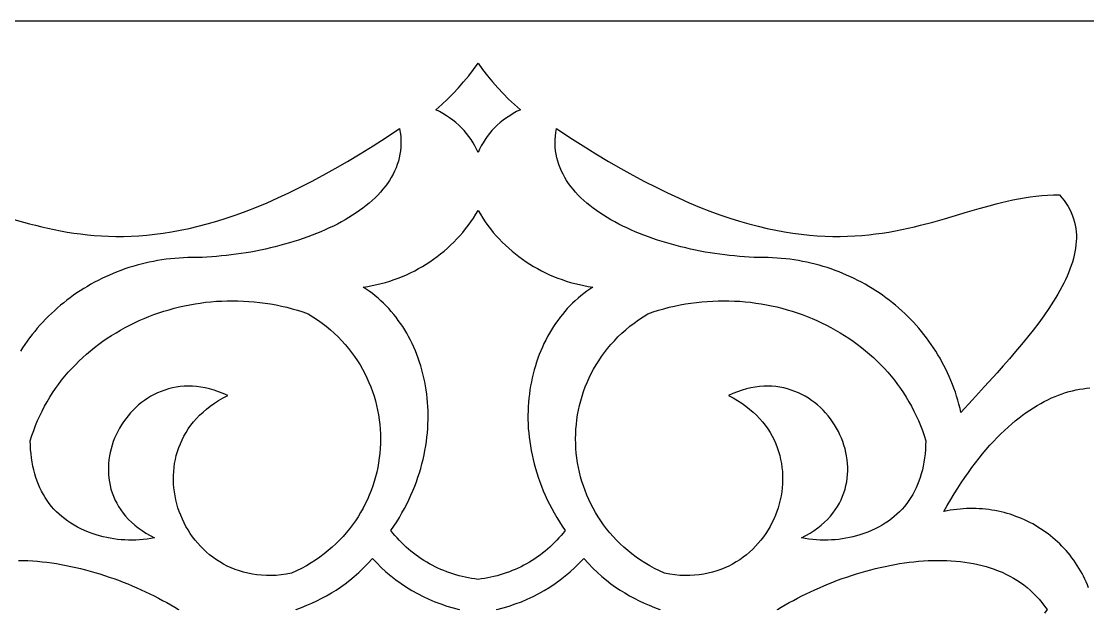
# Model space of a CAD drawing. Extents: x 759 to 1559, y -443 to -303.
# Drawn here: x 1241.5 to 1368.5, y -372.8 to -302.8 of the extents above; entities that cross this region are included whole.
import ezdxf

# ---------------------------------------------------------------- set-up
doc = ezdxf.new("R2010")
doc.units = 0
doc.layers.add('LAYER_2', color=174, linetype='CONTINUOUS')

msp = doc.modelspace()

# ---------------------------------------------------------------- linework, layer by layer
at = {"layer": 'LAYER_2'}
for points in [[(758.95, -442.83), (1558.95, -442.83), (1558.95, -302.83), (758.95, -302.83)], [(1295.88, -307.83), (1296.43, -308.58), (1297, -309.31), (1297.6, -310.03), (1298.22, -310.73), (1298.86, -311.41), (1299.52, -312.08), (1300.21, -312.73), (1300.92, -313.37), (1300.48, -313.58), (1300.06, -313.81), (1299.66, -314.06), (1299.26, -314.32), (1298.89, -314.6), (1298.53, -314.89), (1298.18, -315.19), (1297.86, -315.51), (1297.54, -315.84), (1297.25, -316.18), (1296.98, -316.53), (1296.72, -316.89), (1296.48, -317.27), (1296.26, -317.65), (1296.06, -318.04), (1295.88, -318.44), (1295.7, -318.04), (1295.5, -317.65), (1295.29, -317.27), (1295.05, -316.89), (1294.79, -316.53), (1294.52, -316.18), (1294.22, -315.84), (1293.91, -315.51), (1293.58, -315.19), (1293.24, -314.89), (1292.88, -314.6), (1292.5, -314.32), (1292.11, -314.06), (1291.7, -313.81), (1291.28, -313.58), (1290.85, -313.37), (1291.56, -312.73), (1292.24, -312.08), (1292.91, -311.41), (1293.55, -310.73), (1294.17, -310.03), (1294.77, -309.31), (1295.34, -308.58)], [(1305.22, -315.59), (1306.82, -316.65), (1308.38, -317.65), (1309.91, -318.6), (1311.41, -319.5), (1312.88, -320.34), (1314.31, -321.14), (1315.71, -321.89), (1317.08, -322.58), (1318.42, -323.24), (1319.73, -323.84), (1321.01, -324.41), (1322.26, -324.93), (1323.49, -325.41), (1324.68, -325.84), (1325.86, -326.24), (1327, -326.6), (1328.12, -326.93), (1329.22, -327.22), (1330.29, -327.47), (1331.34, -327.69), (1332.37, -327.88), (1333.38, -328.04), (1334.36, -328.17), (1335.33, -328.28), (1336.27, -328.35), (1337.2, -328.4), (1338.11, -328.43), (1339, -328.43), (1339.87, -328.41), (1340.73, -328.37), (1341.57, -328.31), (1342.4, -328.23), (1343.21, -328.13), (1344.01, -328.02), (1344.8, -327.9), (1345.57, -327.76), (1346.34, -327.61), (1347.09, -327.45), (1347.83, -327.28), (1348.57, -327.1), (1350.01, -326.72), (1351.42, -326.32), (1354.17, -325.51), (1355.53, -325.11), (1356.88, -324.74), (1357.55, -324.56), (1358.22, -324.39), (1358.89, -324.24), (1359.57, -324.09), (1360.24, -323.96), (1360.92, -323.84), (1361.61, -323.73), (1362.29, -323.65), (1362.99, -323.57), (1363.68, -323.52), (1364.39, -323.49), (1365.1, -323.48), (1365.39, -323.82), (1365.67, -324.16), (1365.92, -324.51), (1366.14, -324.87), (1366.34, -325.23), (1366.51, -325.59), (1366.66, -325.96), (1366.79, -326.33), (1366.9, -326.71), (1366.99, -327.09), (1367.05, -327.47), (1367.09, -327.86), (1367.12, -328.25), (1367.12, -328.64), (1367.11, -329.04), (1367.07, -329.44), (1367.02, -329.85), (1366.95, -330.25), (1366.86, -330.66), (1366.76, -331.07), (1366.64, -331.48), (1366.51, -331.9), (1366.35, -332.32), (1366.19, -332.74), (1366.01, -333.16), (1365.82, -333.58), (1365.61, -334), (1365.39, -334.43), (1365.16, -334.85), (1364.92, -335.28), (1364.67, -335.71), (1364.4, -336.14), (1364.13, -336.57), (1363.85, -337), (1363.25, -337.86), (1362.63, -338.72), (1361.97, -339.58), (1361.29, -340.43), (1360.59, -341.29), (1359.88, -342.13), (1359.15, -342.98), (1358.42, -343.81), (1357.68, -344.64), (1356.2, -346.27), (1354.76, -347.85), (1353.38, -349.37), (1353.27, -348.88), (1353.14, -348.39), (1353.01, -347.91), (1352.86, -347.43), (1352.71, -346.96), (1352.54, -346.49), (1352.37, -346.03), (1352.19, -345.57), (1351.99, -345.11), (1351.79, -344.66), (1351.58, -344.22), (1351.35, -343.78), (1351.12, -343.35), (1350.89, -342.92), (1350.64, -342.5), (1350.38, -342.09), (1350.12, -341.68), (1349.84, -341.27), (1349.56, -340.88), (1349.27, -340.49), (1348.97, -340.1), (1348.67, -339.72), (1348.36, -339.35), (1348.03, -338.98), (1347.71, -338.63), (1347.37, -338.27), (1347.03, -337.93), (1346.68, -337.59), (1346.32, -337.26), (1345.96, -336.94), (1345.59, -336.62), (1345.21, -336.31), (1344.83, -336.01), (1344.44, -335.72), (1344.04, -335.43), (1343.64, -335.15), (1343.23, -334.88), (1342.82, -334.62), (1342.4, -334.37), (1341.98, -334.12), (1341.55, -333.88), (1341.11, -333.65), (1340.67, -333.43), (1340.22, -333.22), (1339.77, -333.02), (1339.32, -332.82), (1338.86, -332.64), (1338.39, -332.46), (1337.92, -332.29), (1337.45, -332.14), (1336.97, -331.99), (1336.49, -331.85), (1336.01, -331.72), (1335.52, -331.6), (1335.02, -331.49), (1334.53, -331.39), (1334.03, -331.3), (1333.52, -331.22), (1333.02, -331.15), (1332.51, -331.09), (1331.99, -331.04), (1331.48, -331), (1330.96, -330.97), (1330.44, -330.95), (1329.88, -330.95), (1329.31, -330.94), (1328.74, -330.92), (1328.17, -330.89), (1327.59, -330.85), (1327.01, -330.81), (1326.43, -330.75), (1325.84, -330.69), (1325.26, -330.63), (1324.68, -330.55), (1324.09, -330.47), (1323.51, -330.37), (1322.92, -330.28), (1322.34, -330.17), (1321.76, -330.05), (1321.19, -329.93), (1320.61, -329.8), (1320.04, -329.66), (1319.47, -329.52), (1318.91, -329.36), (1318.35, -329.2), (1317.79, -329.04), (1317.24, -328.86), (1316.7, -328.68), (1316.16, -328.49), (1315.64, -328.29), (1315.11, -328.08), (1314.6, -327.87), (1314.09, -327.65), (1313.6, -327.42), (1313.11, -327.19), (1312.63, -326.95), (1312.16, -326.7), (1311.7, -326.44), (1311.26, -326.18), (1310.82, -325.91), (1310.4, -325.63), (1309.99, -325.35), (1309.59, -325.06), (1309.21, -324.76), (1308.84, -324.45), (1308.48, -324.14), (1308.14, -323.82), (1307.81, -323.5), (1307.5, -323.16), (1307.21, -322.82), (1306.93, -322.48), (1306.67, -322.13), (1306.43, -321.77), (1306.21, -321.4), (1306, -321.03), (1305.81, -320.65), (1305.65, -320.26), (1305.5, -319.87), (1305.37, -319.47), (1305.26, -319.06), (1305.18, -318.65), (1305.11, -318.23), (1305.07, -317.81), (1305.05, -317.38), (1305.06, -316.94), (1305.09, -316.5), (1305.14, -316.05)], [(1295.88, -325.34), (1296.16, -325.79), (1296.44, -326.24), (1296.74, -326.68), (1297.05, -327.11), (1297.37, -327.53), (1297.7, -327.94), (1298.04, -328.34), (1298.4, -328.73), (1298.77, -329.1), (1299.14, -329.47), (1299.53, -329.83), (1299.93, -330.17), (1300.33, -330.51), (1300.75, -330.83), (1301.18, -331.14), (1301.61, -331.44), (1302.05, -331.73), (1302.5, -332), (1302.96, -332.26), (1303.43, -332.51), (1303.91, -332.75), (1304.39, -332.98), (1304.88, -333.19), (1305.37, -333.38), (1305.88, -333.57), (1306.38, -333.74), (1306.9, -333.89), (1307.42, -334.04), (1307.95, -334.16), (1308.48, -334.28), (1309.01, -334.38), (1309.55, -334.46), (1309.19, -334.7), (1308.82, -334.95), (1308.47, -335.22), (1308.12, -335.49), (1307.79, -335.78), (1307.46, -336.07), (1307.13, -336.38), (1306.82, -336.69), (1306.51, -337.02), (1306.22, -337.35), (1305.93, -337.7), (1305.65, -338.05), (1305.38, -338.41), (1305.11, -338.78), (1304.86, -339.16), (1304.62, -339.55), (1304.38, -339.95), (1304.15, -340.35), (1303.94, -340.76), (1303.73, -341.18), (1303.54, -341.61), (1303.35, -342.04), (1303.17, -342.48), (1303.01, -342.92), (1302.85, -343.37), (1302.71, -343.83), (1302.57, -344.29), (1302.45, -344.76), (1302.33, -345.24), (1302.23, -345.72), (1302.14, -346.2), (1302.06, -346.69), (1301.99, -347.18), (1301.94, -347.68), (1301.89, -348.18), (1301.86, -348.68), (1301.84, -349.19), (1301.83, -349.7), (1301.83, -350.22), (1301.85, -350.74), (1301.87, -351.26), (1301.92, -351.78), (1301.97, -352.3), (1302.03, -352.83), (1302.11, -353.36), (1302.21, -353.89), (1302.31, -354.42), (1302.43, -354.95), (1302.56, -355.48), (1302.71, -356.02), (1302.87, -356.55), (1303.04, -357.08), (1303.23, -357.62), (1303.43, -358.15), (1303.65, -358.68), (1303.88, -359.22), (1304.12, -359.75), (1304.38, -360.28), (1304.66, -360.8), (1304.95, -361.33), (1305.25, -361.86), (1305.57, -362.38), (1305.91, -362.9), (1306.26, -363.42), (1306.02, -363.72), (1305.77, -364.01), (1305.52, -364.3), (1305.26, -364.58), (1305, -364.86), (1304.72, -365.12), (1304.44, -365.38), (1304.16, -365.63), (1303.87, -365.88), (1303.57, -366.11), (1303.27, -366.34), (1302.96, -366.56), (1302.64, -366.78), (1302.33, -366.98), (1302, -367.18), (1301.67, -367.37), (1301.34, -367.55), (1301, -367.72), (1300.66, -367.89), (1300.31, -368.04), (1299.96, -368.19), (1299.61, -368.33), (1299.25, -368.46), (1298.89, -368.58), (1298.52, -368.69), (1298.15, -368.8), (1297.78, -368.89), (1297.41, -368.98), (1297.03, -369.06), (1296.65, -369.12), (1296.27, -369.18), (1295.88, -369.23), (1295.5, -369.18), (1295.12, -369.12), (1294.74, -369.06), (1294.36, -368.98), (1293.99, -368.89), (1293.62, -368.8), (1293.25, -368.69), (1292.88, -368.58), (1292.52, -368.46), (1292.16, -368.33), (1291.81, -368.19), (1291.46, -368.04), (1291.11, -367.89), (1290.77, -367.72), (1290.43, -367.55), (1290.09, -367.37), (1289.77, -367.18), (1289.44, -366.98), (1289.12, -366.78), (1288.81, -366.56), (1288.5, -366.34), (1288.2, -366.11), (1287.9, -365.88), (1287.61, -365.63), (1287.32, -365.38), (1287.04, -365.12), (1286.77, -364.86), (1286.51, -364.58), (1286.25, -364.3), (1285.99, -364.01), (1285.75, -363.72), (1285.51, -363.42), (1285.86, -362.9), (1286.2, -362.38), (1286.52, -361.86), (1286.82, -361.33), (1287.11, -360.8), (1287.39, -360.28), (1287.64, -359.75), (1287.89, -359.22), (1288.12, -358.68), (1288.34, -358.15), (1288.54, -357.62), (1288.73, -357.08), (1288.9, -356.55), (1289.06, -356.02), (1289.21, -355.48), (1289.34, -354.95), (1289.46, -354.42), (1289.56, -353.89), (1289.65, -353.36), (1289.73, -352.83), (1289.8, -352.3), (1289.85, -351.78), (1289.89, -351.26), (1289.92, -350.74), (1289.94, -350.22), (1289.94, -349.7), (1289.93, -349.19), (1289.91, -348.68), (1289.88, -348.18), (1289.83, -347.68), (1289.77, -347.18), (1289.71, -346.69), (1289.63, -346.2), (1289.54, -345.72), (1289.43, -345.24), (1289.32, -344.76), (1289.2, -344.29), (1289.06, -343.83), (1288.92, -343.37), (1288.76, -342.92), (1288.59, -342.48), (1288.42, -342.04), (1288.23, -341.61), (1288.04, -341.18), (1287.83, -340.76), (1287.61, -340.35), (1287.39, -339.95), (1287.15, -339.55), (1286.91, -339.16), (1286.65, -338.78), (1286.39, -338.41), (1286.12, -338.05), (1285.84, -337.7), (1285.55, -337.35), (1285.25, -337.02), (1284.95, -336.69), (1284.63, -336.38), (1284.31, -336.07), (1283.98, -335.78), (1283.64, -335.49), (1283.3, -335.22), (1282.94, -334.95), (1282.58, -334.7), (1282.21, -334.46), (1282.75, -334.38), (1283.29, -334.28), (1283.82, -334.16), (1284.35, -334.04), (1284.87, -333.89), (1285.38, -333.74), (1285.89, -333.57), (1286.39, -333.38), (1286.89, -333.19), (1287.38, -332.98), (1287.86, -332.75), (1288.34, -332.51), (1288.8, -332.26), (1289.26, -332), (1289.71, -331.73), (1290.16, -331.44), (1290.59, -331.14), (1291.02, -330.83), (1291.43, -330.51), (1291.84, -330.17), (1292.24, -329.83), (1292.62, -329.47), (1293, -329.1), (1293.37, -328.73), (1293.72, -328.34), (1294.07, -327.94), (1294.4, -327.53), (1294.72, -327.11), (1295.03, -326.68), (1295.33, -326.24), (1295.61, -325.79)], [(1242.58, -352.73), (1242.77, -352.12), (1242.98, -351.51), (1243.21, -350.92), (1243.45, -350.33), (1243.71, -349.76), (1243.98, -349.2), (1244.27, -348.64), (1244.58, -348.1), (1244.89, -347.56), (1245.23, -347.04), (1245.58, -346.53), (1245.94, -346.03), (1246.31, -345.54), (1246.7, -345.06), (1247.1, -344.59), (1247.51, -344.13), (1247.94, -343.69), (1248.37, -343.25), (1248.82, -342.83), (1249.28, -342.42), (1249.75, -342.02), (1250.23, -341.63), (1250.72, -341.26), (1251.22, -340.89), (1251.73, -340.54), (1252.25, -340.2), (1252.78, -339.88), (1253.32, -339.56), (1253.86, -339.26), (1254.42, -338.97), (1254.98, -338.7), (1255.55, -338.43), (1256.12, -338.18), (1256.7, -337.95), (1257.29, -337.73), (1257.89, -337.52), (1258.49, -337.32), (1259.09, -337.14), (1259.7, -336.97), (1260.32, -336.82), (1260.94, -336.68), (1261.56, -336.55), (1262.19, -336.44), (1262.82, -336.35), (1263.45, -336.26), (1264.09, -336.2), (1264.73, -336.14), (1265.37, -336.11), (1266.01, -336.08), (1266.66, -336.08), (1267.3, -336.09), (1267.95, -336.11), (1268.6, -336.15), (1269.24, -336.2), (1269.89, -336.27), (1270.54, -336.36), (1271.18, -336.46), (1271.83, -336.58), (1272.47, -336.71), (1273.12, -336.86), (1273.76, -337.03), (1274.39, -337.21), (1275.03, -337.41), (1275.66, -337.63), (1276.23, -337.98), (1276.78, -338.35), (1277.31, -338.73), (1277.82, -339.12), (1278.3, -339.53), (1278.77, -339.95), (1279.22, -340.39), (1279.66, -340.83), (1280.07, -341.29), (1280.46, -341.75), (1280.83, -342.23), (1281.18, -342.71), (1281.52, -343.21), (1281.83, -343.71), (1282.13, -344.22), (1282.4, -344.74), (1282.66, -345.27), (1282.9, -345.8), (1283.12, -346.34), (1283.32, -346.88), (1283.5, -347.43), (1283.66, -347.98), (1283.8, -348.54), (1283.92, -349.1), (1284.03, -349.66), (1284.11, -350.23), (1284.18, -350.8), (1284.23, -351.36), (1284.26, -351.93), (1284.27, -352.51), (1284.26, -353.08), (1284.23, -353.65), (1284.19, -354.21), (1284.12, -354.78), (1284.04, -355.35), (1283.94, -355.91), (1283.82, -356.47), (1283.68, -357.02), (1283.52, -357.57), (1283.34, -358.12), (1283.15, -358.66), (1282.94, -359.2), (1282.71, -359.73), (1282.46, -360.25), (1282.19, -360.76), (1281.9, -361.27), (1281.6, -361.77), (1281.28, -362.26), (1280.94, -362.74), (1280.58, -363.22), (1280.2, -363.68), (1279.81, -364.13), (1279.39, -364.57), (1278.96, -364.99), (1278.52, -365.41), (1278.05, -365.81), (1277.56, -366.2), (1277.06, -366.58), (1276.54, -366.94), (1276, -367.28), (1275.45, -367.61), (1274.88, -367.93), (1274.28, -368.23), (1273.68, -368.51), (1273.05, -368.62), (1272.44, -368.7), (1271.85, -368.75), (1271.26, -368.77), (1270.68, -368.77), (1270.11, -368.74), (1269.56, -368.69), (1269.02, -368.61), (1268.49, -368.5), (1267.97, -368.37), (1267.47, -368.22), (1266.98, -368.05), (1266.5, -367.86), (1266.03, -367.65), (1265.58, -367.41), (1265.15, -367.16), (1264.73, -366.89), (1264.32, -366.6), (1263.93, -366.3), (1263.55, -365.98), (1263.19, -365.64), (1262.84, -365.29), (1262.51, -364.93), (1262.2, -364.55), (1261.9, -364.16), (1261.62, -363.76), (1261.36, -363.35), (1261.11, -362.93), (1260.89, -362.5), (1260.68, -362.06), (1260.48, -361.61), (1260.31, -361.16), (1260.16, -360.7), (1260.02, -360.23), (1259.9, -359.76), (1259.81, -359.29), (1259.73, -358.81), (1259.67, -358.33), (1259.63, -357.85), (1259.62, -357.36), (1259.62, -356.88), (1259.65, -356.4), (1259.69, -355.92), (1259.76, -355.44), (1259.85, -354.96), (1259.96, -354.48), (1260.1, -354.01), (1260.26, -353.55), (1260.44, -353.09), (1260.64, -352.63), (1260.87, -352.19), (1261.12, -351.75), (1261.39, -351.32), (1261.69, -350.9), (1262.02, -350.49), (1262.36, -350.09), (1262.74, -349.7), (1263.14, -349.32), (1263.56, -348.96), (1264.01, -348.61), (1264.49, -348.28), (1264.99, -347.96), (1265.52, -347.65), (1266.08, -347.37), (1265.53, -347.12), (1264.99, -346.91), (1264.46, -346.72), (1263.93, -346.57), (1263.41, -346.45), (1262.89, -346.36), (1262.38, -346.29), (1261.88, -346.25), (1261.38, -346.24), (1260.9, -346.26), (1260.42, -346.3), (1259.95, -346.36), (1259.49, -346.45), (1259.04, -346.57), (1258.59, -346.7), (1258.16, -346.86), (1257.74, -347.03), (1257.33, -347.23), (1256.93, -347.44), (1256.55, -347.68), (1256.17, -347.93), (1255.81, -348.19), (1255.47, -348.48), (1255.13, -348.78), (1254.81, -349.09), (1254.5, -349.42), (1254.21, -349.76), (1253.94, -350.11), (1253.67, -350.47), (1253.43, -350.84), (1253.2, -351.23), (1252.99, -351.62), (1252.79, -352.02), (1252.62, -352.43), (1252.46, -352.84), (1252.31, -353.26), (1252.19, -353.69), (1252.09, -354.12), (1252, -354.55), (1251.94, -354.99), (1251.89, -355.43), (1251.87, -355.87), (1251.87, -356.31), (1251.89, -356.75), (1251.93, -357.19), (1251.99, -357.62), (1252.08, -358.06), (1252.18, -358.49), (1252.32, -358.92), (1252.47, -359.34), (1252.65, -359.75), (1252.86, -360.16), (1253.09, -360.56), (1253.34, -360.96), (1253.62, -361.34), (1253.93, -361.72), (1254.27, -362.09), (1254.63, -362.44), (1255.01, -362.78), (1255.43, -363.11), (1255.88, -363.43), (1256.35, -363.73), (1256.85, -364.02), (1257.38, -364.29), (1256.93, -364.37), (1256.48, -364.44), (1256.03, -364.49), (1255.59, -364.53), (1255.14, -364.55), (1254.7, -364.56), (1254.26, -364.56), (1253.82, -364.54), (1253.38, -364.51), (1252.95, -364.47), (1252.52, -364.41), (1252.09, -364.34), (1251.67, -364.26), (1251.25, -364.17), (1250.83, -364.06), (1250.42, -363.94), (1249.95, -363.78), (1249.49, -363.61), (1249.04, -363.42), (1248.61, -363.22), (1248.19, -363.01), (1247.79, -362.78), (1247.4, -362.55), (1247.03, -362.3), (1246.67, -362.04), (1246.33, -361.76), (1246, -361.48), (1245.69, -361.18), (1245.39, -360.87), (1245.11, -360.54), (1244.84, -360.21), (1244.59, -359.86), (1244.35, -359.5), (1244.13, -359.13), (1243.92, -358.75), (1243.73, -358.35), (1243.55, -357.95), (1243.39, -357.53), (1243.24, -357.1), (1243.11, -356.66), (1242.99, -356.21), (1242.89, -355.75), (1242.8, -355.27), (1242.73, -354.78), (1242.67, -354.29), (1242.62, -353.78), (1242.59, -353.26)], [(1316.11, -337.63), (1316.74, -337.41), (1317.37, -337.21), (1318.01, -337.03), (1318.65, -336.86), (1319.29, -336.71), (1319.94, -336.58), (1320.58, -336.46), (1321.23, -336.36), (1321.88, -336.27), (1322.52, -336.2), (1323.17, -336.15), (1323.82, -336.11), (1324.47, -336.09), (1325.11, -336.08), (1325.76, -336.08), (1326.4, -336.11), (1327.04, -336.14), (1327.68, -336.2), (1328.32, -336.26), (1328.95, -336.35), (1329.58, -336.44), (1330.21, -336.55), (1330.83, -336.68), (1331.45, -336.82), (1332.07, -336.97), (1332.68, -337.14), (1333.28, -337.32), (1333.88, -337.52), (1334.48, -337.73), (1335.06, -337.95), (1335.65, -338.18), (1336.22, -338.43), (1336.79, -338.7), (1337.35, -338.97), (1337.9, -339.26), (1338.45, -339.56), (1338.98, -339.88), (1339.51, -340.2), (1340.03, -340.54), (1340.54, -340.89), (1341.04, -341.26), (1341.53, -341.63), (1342.02, -342.02), (1342.49, -342.42), (1342.95, -342.83), (1343.39, -343.25), (1343.83, -343.69), (1344.26, -344.13), (1344.67, -344.59), (1345.07, -345.06), (1345.46, -345.54), (1345.83, -346.03), (1346.19, -346.53), (1346.54, -347.04), (1346.87, -347.56), (1347.19, -348.1), (1347.5, -348.64), (1347.78, -349.2), (1348.06, -349.76), (1348.32, -350.33), (1348.56, -350.92), (1348.79, -351.51), (1349, -352.12), (1349.19, -352.73), (1349.17, -353.26), (1349.14, -353.78), (1349.1, -354.29), (1349.04, -354.78), (1348.97, -355.27), (1348.88, -355.75), (1348.78, -356.21), (1348.66, -356.66), (1348.52, -357.1), (1348.38, -357.53), (1348.21, -357.95), (1348.04, -358.35), (1347.84, -358.75), (1347.64, -359.13), (1347.41, -359.5), (1347.17, -359.86), (1346.92, -360.21), (1346.66, -360.54), (1346.37, -360.87), (1346.08, -361.18), (1345.76, -361.48), (1345.44, -361.76), (1345.09, -362.04), (1344.74, -362.3), (1344.37, -362.55), (1343.98, -362.78), (1343.58, -363.01), (1343.16, -363.22), (1342.73, -363.42), (1342.28, -363.61), (1341.82, -363.78), (1341.34, -363.94), (1340.93, -364.06), (1340.52, -364.17), (1340.1, -364.26), (1339.68, -364.34), (1339.25, -364.41), (1338.82, -364.47), (1338.39, -364.51), (1337.95, -364.54), (1337.51, -364.56), (1337.07, -364.56), (1336.62, -364.55), (1336.18, -364.53), (1335.73, -364.49), (1335.28, -364.44), (1334.84, -364.37), (1334.39, -364.29), (1334.92, -364.02), (1335.42, -363.73), (1335.89, -363.43), (1336.34, -363.11), (1336.75, -362.78), (1337.14, -362.44), (1337.5, -362.09), (1337.84, -361.72), (1338.14, -361.34), (1338.42, -360.96), (1338.68, -360.56), (1338.91, -360.16), (1339.11, -359.75), (1339.29, -359.34), (1339.45, -358.92), (1339.58, -358.49), (1339.69, -358.06), (1339.78, -357.62), (1339.84, -357.19), (1339.88, -356.75), (1339.9, -356.31), (1339.9, -355.87), (1339.87, -355.43), (1339.83, -354.99), (1339.76, -354.55), (1339.68, -354.12), (1339.58, -353.69), (1339.45, -353.26), (1339.31, -352.84), (1339.15, -352.43), (1338.97, -352.02), (1338.78, -351.62), (1338.57, -351.23), (1338.34, -350.84), (1338.09, -350.47), (1337.83, -350.11), (1337.55, -349.76), (1337.26, -349.42), (1336.96, -349.09), (1336.64, -348.78), (1336.3, -348.48), (1335.95, -348.19), (1335.59, -347.93), (1335.22, -347.68), (1334.83, -347.44), (1334.43, -347.23), (1334.02, -347.03), (1333.6, -346.86), (1333.17, -346.7), (1332.73, -346.57), (1332.28, -346.45), (1331.82, -346.36), (1331.35, -346.3), (1330.87, -346.26), (1330.38, -346.24), (1329.89, -346.25), (1329.39, -346.29), (1328.88, -346.36), (1328.36, -346.45), (1327.84, -346.57), (1327.31, -346.72), (1326.77, -346.91), (1326.23, -347.12), (1325.69, -347.37), (1326.25, -347.65), (1326.78, -347.96), (1327.28, -348.28), (1327.76, -348.61), (1328.21, -348.96), (1328.63, -349.32), (1329.03, -349.7), (1329.4, -350.09), (1329.75, -350.49), (1330.07, -350.9), (1330.37, -351.32), (1330.65, -351.75), (1330.9, -352.19), (1331.13, -352.63), (1331.33, -353.09), (1331.51, -353.55), (1331.67, -354.01), (1331.8, -354.48), (1331.91, -354.96), (1332.01, -355.44), (1332.07, -355.92), (1332.12, -356.4), (1332.15, -356.88), (1332.15, -357.36), (1332.13, -357.85), (1332.1, -358.33), (1332.04, -358.81), (1331.96, -359.29), (1331.86, -359.76), (1331.75, -360.23), (1331.61, -360.7), (1331.46, -361.16), (1331.28, -361.61), (1331.09, -362.06), (1330.88, -362.5), (1330.65, -362.93), (1330.41, -363.35), (1330.14, -363.76), (1329.86, -364.16), (1329.57, -364.55), (1329.25, -364.93), (1328.92, -365.29), (1328.58, -365.64), (1328.22, -365.98), (1327.84, -366.3), (1327.45, -366.6), (1327.04, -366.89), (1326.62, -367.16), (1326.18, -367.41), (1325.73, -367.65), (1325.27, -367.86), (1324.79, -368.05), (1324.3, -368.22), (1323.8, -368.37), (1323.28, -368.5), (1322.75, -368.61), (1322.21, -368.69), (1321.65, -368.74), (1321.09, -368.77), (1320.51, -368.77), (1319.92, -368.75), (1319.32, -368.7), (1318.71, -368.62), (1318.09, -368.51), (1317.48, -368.23), (1316.89, -367.93), (1316.32, -367.61), (1315.76, -367.28), (1315.23, -366.94), (1314.7, -366.58), (1314.2, -366.2), (1313.72, -365.81), (1313.25, -365.41), (1312.8, -364.99), (1312.37, -364.57), (1311.96, -364.13), (1311.57, -363.68), (1311.19, -363.22), (1310.83, -362.74), (1310.49, -362.26), (1310.17, -361.77), (1309.86, -361.27), (1309.58, -360.76), (1309.31, -360.25), (1309.06, -359.73), (1308.83, -359.2), (1308.62, -358.66), (1308.42, -358.12), (1308.25, -357.57), (1308.09, -357.02), (1307.95, -356.47), (1307.83, -355.91), (1307.73, -355.35), (1307.65, -354.78), (1307.58, -354.21), (1307.54, -353.65), (1307.51, -353.08), (1307.5, -352.51), (1307.51, -351.93), (1307.54, -351.36), (1307.59, -350.8), (1307.65, -350.23), (1307.74, -349.66), (1307.84, -349.1), (1307.97, -348.54), (1308.11, -347.98), (1308.27, -347.43), (1308.45, -346.88), (1308.65, -346.34), (1308.87, -345.8), (1309.11, -345.27), (1309.36, -344.74), (1309.64, -344.22), (1309.93, -343.71), (1310.25, -343.21), (1310.58, -342.71), (1310.94, -342.23), (1311.31, -341.75), (1311.7, -341.29), (1312.11, -340.83), (1312.54, -340.39), (1312.99, -339.95), (1313.46, -339.53), (1313.95, -339.12), (1314.46, -338.73), (1314.99, -338.35), (1315.54, -337.98)]]:
    msp.add_lwpolyline(points, close=True, dxfattribs=at)
for points in [[(1240.35, -326.32), (1241.76, -326.72), (1242.48, -326.91), (1243.2, -327.1), (1243.94, -327.28), (1244.68, -327.45), (1245.43, -327.61), (1246.19, -327.76), (1246.97, -327.9), (1247.76, -328.02), (1248.56, -328.13), (1249.37, -328.23), (1250.2, -328.31), (1251.04, -328.37), (1251.9, -328.41), (1252.77, -328.43), (1253.66, -328.43), (1254.57, -328.4), (1255.5, -328.35), (1256.44, -328.28), (1257.41, -328.17), (1258.39, -328.04), (1259.4, -327.88), (1260.43, -327.69), (1261.48, -327.47), (1262.55, -327.22), (1263.64, -326.93), (1264.77, -326.6), (1265.91, -326.24), (1267.08, -325.84), (1268.28, -325.41), (1269.5, -324.93), (1270.76, -324.41), (1272.04, -323.84), (1273.35, -323.24), (1274.69, -322.58), (1276.06, -321.89), (1277.46, -321.14), (1278.89, -320.34), (1280.35, -319.5), (1281.85, -318.6), (1283.38, -317.65), (1284.95, -316.65), (1286.55, -315.59), (1286.63, -316.05), (1286.68, -316.5), (1286.71, -316.94), (1286.71, -317.38), (1286.69, -317.81), (1286.65, -318.23), (1286.59, -318.65), (1286.5, -319.06), (1286.4, -319.47), (1286.27, -319.87), (1286.12, -320.26), (1285.95, -320.65), (1285.77, -321.03), (1285.56, -321.4), (1285.34, -321.77), (1285.09, -322.13), (1284.83, -322.48), (1284.56, -322.82), (1284.26, -323.16), (1283.95, -323.5), (1283.63, -323.82), (1283.29, -324.14), (1282.93, -324.45), (1282.56, -324.76), (1282.18, -325.06), (1281.78, -325.35), (1281.37, -325.63), (1280.94, -325.91), (1280.51, -326.18), (1280.06, -326.44), (1279.61, -326.7), (1279.14, -326.95), (1278.66, -327.19), (1278.17, -327.42), (1277.67, -327.65), (1277.17, -327.87), (1276.65, -328.08), (1276.13, -328.29), (1275.6, -328.49), (1275.07, -328.68), (1274.52, -328.86), (1273.97, -329.04), (1273.42, -329.2), (1272.86, -329.36), (1272.3, -329.52), (1271.73, -329.66), (1271.16, -329.8), (1270.58, -329.93), (1270, -330.05), (1269.42, -330.17), (1268.84, -330.28), (1268.26, -330.37), (1267.68, -330.47), (1267.09, -330.55), (1266.51, -330.63), (1265.92, -330.69), (1265.34, -330.75), (1264.76, -330.81), (1264.18, -330.85), (1263.6, -330.89), (1263.03, -330.92), (1262.46, -330.94), (1261.89, -330.95), (1261.33, -330.95), (1260.81, -330.97), (1260.29, -331), (1259.77, -331.04), (1259.26, -331.09), (1258.75, -331.15), (1258.24, -331.22), (1257.74, -331.3), (1257.24, -331.39), (1256.74, -331.49), (1256.25, -331.6), (1255.76, -331.72), (1255.28, -331.85), (1254.79, -331.99), (1254.32, -332.14), (1253.84, -332.29), (1253.37, -332.46), (1252.91, -332.64), (1252.45, -332.82), (1251.99, -333.02), (1251.54, -333.22), (1251.1, -333.43), (1250.66, -333.65), (1250.22, -333.88), (1249.79, -334.12), (1249.37, -334.37), (1248.95, -334.62), (1248.53, -334.88), (1248.13, -335.15), (1247.72, -335.43), (1247.33, -335.72), (1246.94, -336.01), (1246.56, -336.31), (1246.18, -336.62), (1245.81, -336.94), (1245.44, -337.26), (1245.09, -337.59), (1244.74, -337.93), (1244.4, -338.27), (1244.06, -338.63), (1243.73, -338.98), (1243.41, -339.35), (1243.1, -339.72), (1242.79, -340.1), (1242.5, -340.49), (1242.21, -340.88), (1241.92, -341.27), (1241.65, -341.68), (1241.39, -342.09)], [(1368.57, -370.23), (1368.43, -369.88), (1368.28, -369.53), (1368.12, -369.19), (1367.96, -368.86), (1367.79, -368.52), (1367.61, -368.2), (1367.42, -367.88), (1367.22, -367.57), (1367.02, -367.26), (1366.81, -366.96), (1366.59, -366.66), (1366.36, -366.37), (1366.13, -366.09), (1365.89, -365.81), (1365.65, -365.54), (1365.39, -365.27), (1365.14, -365.02), (1364.87, -364.76), (1364.6, -364.52), (1364.32, -364.28), (1364.04, -364.05), (1363.75, -363.83), (1363.46, -363.61), (1363.16, -363.4), (1362.86, -363.2), (1362.55, -363), (1362.24, -362.82), (1361.92, -362.64), (1361.59, -362.47), (1361.27, -362.3), (1360.94, -362.15), (1360.6, -362), (1360.26, -361.86), (1359.92, -361.73), (1359.57, -361.6), (1359.22, -361.49), (1358.87, -361.38), (1358.51, -361.28), (1358.15, -361.19), (1357.79, -361.11), (1357.42, -361.04), (1357.06, -360.98), (1356.69, -360.92), (1356.31, -360.88), (1355.94, -360.84), (1355.56, -360.82), (1355.18, -360.8), (1354.8, -360.79), (1354.42, -360.79), (1354.04, -360.8), (1353.65, -360.83), (1353.27, -360.86), (1352.88, -360.9), (1352.49, -360.95), (1352.11, -361.01), (1351.72, -361.08), (1351.33, -361.16), (1351.74, -360.44), (1352.16, -359.73), (1352.57, -359.04), (1352.99, -358.38), (1353.41, -357.73), (1353.83, -357.11), (1354.26, -356.5), (1354.68, -355.92), (1355.11, -355.35), (1355.54, -354.8), (1355.96, -354.28), (1356.39, -353.77), (1356.82, -353.28), (1357.26, -352.81), (1357.69, -352.36), (1358.12, -351.92), (1358.55, -351.51), (1358.99, -351.11), (1359.42, -350.73), (1359.85, -350.36), (1360.29, -350.02), (1360.72, -349.69), (1361.15, -349.38), (1361.58, -349.08), (1362.01, -348.81), (1362.44, -348.54), (1362.87, -348.3), (1363.3, -348.07), (1363.73, -347.85), (1364.15, -347.65), (1364.58, -347.47), (1365, -347.3), (1365.42, -347.15), (1365.84, -347.01), (1366.26, -346.89), (1366.67, -346.78), (1367.09, -346.68), (1367.5, -346.6), (1367.91, -346.54), (1368.31, -346.48), (1368.71, -346.44)], [(1274.23, -372.84), (1274.23, -372.83), (1274.23, -372.83), (1274.87, -372.57), (1275.5, -372.31), (1276.11, -372.05), (1276.71, -371.77), (1277.29, -371.48), (1277.86, -371.17), (1278.42, -370.85), (1278.98, -370.51), (1279.52, -370.14), (1280.07, -369.75), (1280.6, -369.33), (1281.14, -368.89), (1281.68, -368.4), (1282.21, -367.88), (1282.75, -367.33), (1283.3, -366.73), (1283.82, -367.28), (1284.36, -367.81), (1284.92, -368.32), (1285.5, -368.81), (1286.1, -369.28), (1286.72, -369.72), (1287.35, -370.14), (1288, -370.54), (1288.66, -370.91), (1289.34, -371.26), (1290.02, -371.59), (1290.73, -371.89), (1291.44, -372.16), (1292.17, -372.41), (1292.91, -372.63), (1293.65, -372.83), (1293.65, -372.83), (1293.65, -372.84)], [(1298.11, -372.84), (1298.12, -372.83), (1298.11, -372.83), (1298.86, -372.63), (1299.6, -372.41), (1300.32, -372.16), (1301.04, -371.89), (1301.74, -371.59), (1302.43, -371.26), (1303.11, -370.91), (1303.77, -370.54), (1304.42, -370.14), (1305.05, -369.72), (1305.66, -369.28), (1306.26, -368.81), (1306.84, -368.32), (1307.41, -367.81), (1307.95, -367.28), (1308.47, -366.73), (1309.02, -367.33), (1309.55, -367.88), (1310.09, -368.4), (1310.63, -368.89), (1311.16, -369.33), (1311.7, -369.75), (1312.24, -370.14), (1312.79, -370.51), (1313.34, -370.85), (1313.91, -371.17), (1314.48, -371.48), (1315.06, -371.77), (1315.66, -372.05), (1316.27, -372.31), (1316.89, -372.57), (1317.54, -372.83), (1317.54, -372.83), (1317.54, -372.84)], [(1241.18, -366.97), (1241.74, -366.98), (1242.29, -367), (1242.86, -367.03), (1243.42, -367.08), (1243.99, -367.13), (1244.56, -367.2), (1245.13, -367.28), (1245.7, -367.36), (1246.27, -367.46), (1246.85, -367.57), (1247.42, -367.69), (1247.99, -367.81), (1248.57, -367.95), (1249.14, -368.09), (1249.71, -368.25), (1250.27, -368.41), (1250.84, -368.58), (1251.4, -368.76), (1251.96, -368.95), (1252.52, -369.14), (1253.07, -369.34), (1253.62, -369.55), (1254.17, -369.77), (1254.71, -369.99), (1255.25, -370.22), (1255.78, -370.46), (1256.3, -370.7), (1256.82, -370.95), (1257.33, -371.2), (1257.84, -371.46), (1258.33, -371.73), (1258.82, -371.99), (1259.3, -372.27), (1259.78, -372.55), (1260.24, -372.83), (1260.24, -372.83), (1260.24, -372.84)], [(1331.52, -372.84), (1331.53, -372.83), (1331.52, -372.83), (1331.99, -372.55), (1332.46, -372.27), (1332.94, -371.99), (1333.43, -371.73), (1333.93, -371.46), (1334.44, -371.2), (1334.95, -370.95), (1335.47, -370.7), (1335.99, -370.46), (1336.52, -370.22), (1337.06, -369.99), (1337.6, -369.77), (1338.14, -369.55), (1338.69, -369.34), (1339.25, -369.14), (1339.8, -368.95), (1340.36, -368.76), (1340.93, -368.58), (1341.49, -368.41), (1342.06, -368.25), (1342.63, -368.09), (1343.2, -367.95), (1343.77, -367.81), (1344.35, -367.69), (1344.92, -367.57), (1345.49, -367.46), (1346.07, -367.36), (1346.64, -367.28), (1347.21, -367.2), (1347.78, -367.13), (1348.34, -367.08), (1348.91, -367.03), (1349.47, -367), (1350.03, -366.98), (1350.59, -366.97), (1351.14, -366.97), (1351.69, -366.99), (1352.23, -367.01), (1352.77, -367.05), (1353.31, -367.11), (1353.84, -367.17), (1354.36, -367.25), (1354.88, -367.34), (1355.39, -367.45), (1355.89, -367.57), (1356.38, -367.71), (1356.87, -367.86), (1357.35, -368.02), (1357.82, -368.2), (1358.29, -368.39), (1358.74, -368.6), (1359.18, -368.83), (1359.62, -369.07), (1360.04, -369.33), (1360.45, -369.6), (1360.86, -369.89), (1361.25, -370.2), (1361.63, -370.52), (1361.99, -370.86), (1362.35, -371.22), (1362.69, -371.6), (1363.02, -371.99), (1363.34, -372.4), (1363.64, -372.83), (1363.34, -373.26)]]:
    msp.add_lwpolyline(points, dxfattribs=at)

doc.saveas('drawing.dxf')
